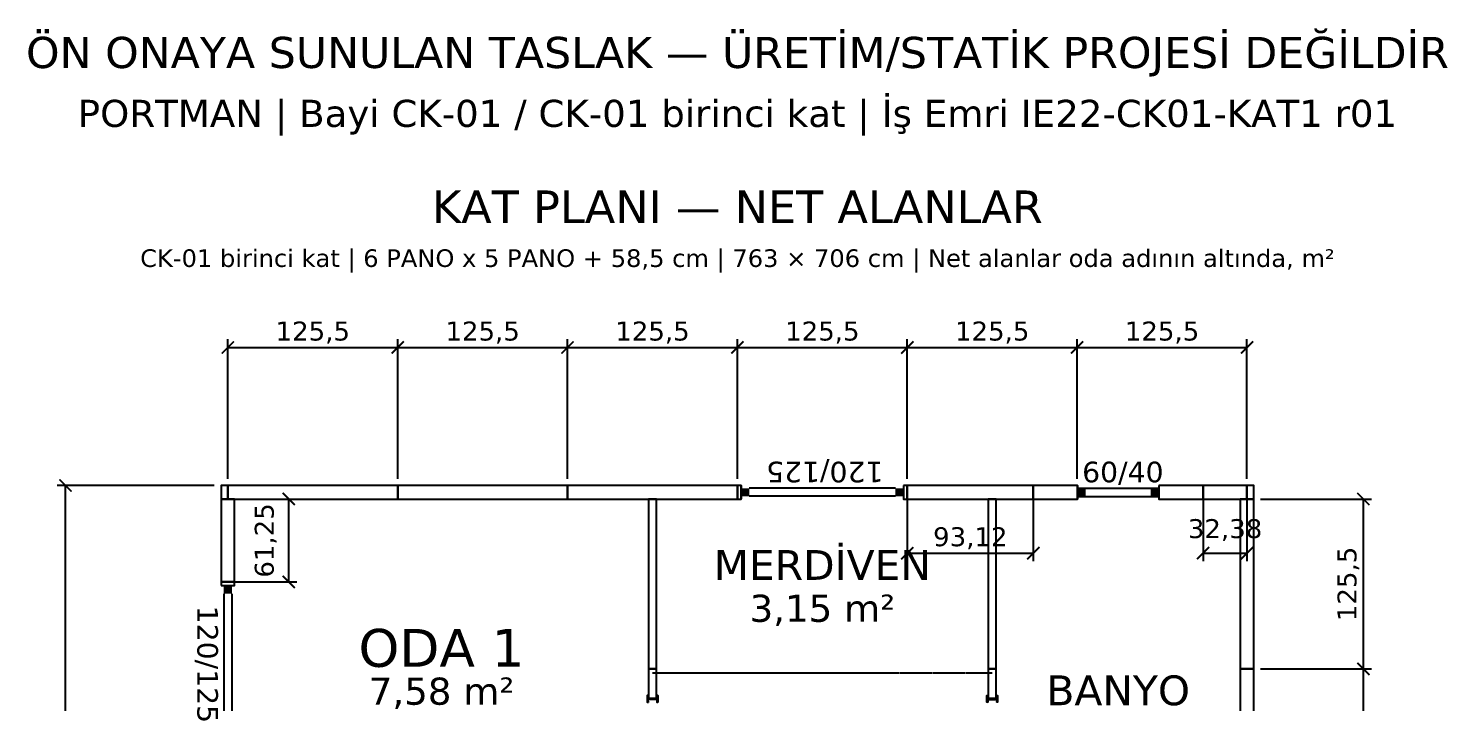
# Model space of a CAD drawing. Header units: centimetres. Extents: x -135 to 4129, y -1176 to 1044.
# Drawn here: x 921 to 1969, y 546 to 1044 of the extents above; entities that cross this region are included whole.
import ezdxf
from ezdxf.enums import TextEntityAlignment as Align

# ---------------------------------------------------------------- set-up
doc = ezdxf.new("R2010")
doc.units = ezdxf.units.CM
doc.linetypes.add('DASHED', pattern=[1.524, 1.27, -0.254])
for name, color, linetype in [('ACIK_SINIR', 8, 'DASHED'), ('DIS_DUVAR_100', 30, 'Continuous'), ('IC_DUVAR_60', 30, 'Continuous'), ('IC_KAPILAR', 7, 'Continuous'), ('KOSE_PROFIL_100', 8, 'Continuous'), ('ODA_ADLARI', 7, 'Continuous'), ('OLCULER', 7, 'Continuous'), ('OZEL_PANEL_OLCU_CM', 3, 'Continuous'), ('PENCERE', 10, 'Continuous'), ('PORTMAN_INFO', 7, 'Continuous')]:
    doc.layers.add(name, color=color, linetype=linetype)
doc.styles.add('PORTMAN', font='DejaVuSans.ttf')
doc.styles.get("Standard").update_dxf_attribs({"font": 'DejaVuSans.ttf'})
doc.dimstyles.new('PORTMAN', dxfattribs={"dimtxt": 14, "dimasz": 9, "dimexe": 6, "dimexo": 5, "dimgap": 4, "dimtad": 1, "dimtxsty": 'PORTMAN', "dimblk": 'ARCHTICK', "dimcen": 2.5, "dimazin": 3, "dimtfac": 0.5, "dimtmove": 2, "dimatfit": 3})

# ---------------------------------------------------------------- blocks, each defined once
blk = doc.blocks.new('BOM_D01_1255p0_DIS_DOLU')
blk.add_lwpolyline([(0, 0), (10, 0), (10, 125.5), (0, 125.5)], close=True)
blk = doc.blocks.new('kaynak-pencere-120x125')
at = {"layer": 'PENCERE', "color": 1}
for p, q in [((53387, 8192.9), (53397, 8192.9)), ((53389, 8186.9), (53389, 8078.9)), ((53395, 8186.9), (53395, 8078.9)), ((53387, 8072.9), (53397, 8072.9))]:
    blk.add_line(p, q, dxfattribs=at)
for points in [[(53389, 8192.9), (53389, 8186.9), (53395, 8192.9), (53395, 8186.9)], [(53389, 8072.9), (53389, 8078.9), (53395, 8072.9), (53395, 8078.9)]]:
    blk.add_solid(points, dxfattribs=at)
at = {"layer": 'PENCERE', "color": 0, "lineweight": 25}
blk.add_text('120/125', height=15.22, rotation=270, dxfattribs=at).set_placement((53369.5, 8178))
blk = doc.blocks.new('BOM_P04_PENCERE_1200x1250')
at = {"layer": 'PENCERE'}
blk.add_blockref('kaynak-pencere-120x125', (0, 0), dxfattribs=at)
blk = doc.blocks.new('BOM_D09_1255p0_DIS_P120x125')
for points in [[(0, 122.75), (10, 122.75), (10, 125.5), (0, 125.5)], [(0, 0), (10, 0), (10, 2.75), (0, 2.75)]]:
    blk.add_lwpolyline(points, close=True)
at = {"layer": 'PENCERE'}
blk.add_blockref('BOM_P04_PENCERE_1200x1250', (-53387.006, -8070.111), dxfattribs=at)
blk = doc.blocks.new('BOM_D10_931p2_DIS_DOLU')
blk.add_lwpolyline([(0, 0), (10, 0), (10, 93.125), (0, 93.125)], close=True)
blk = doc.blocks.new('kaynak-pencere-6040')
at = {"layer": 'PENCERE', "color": 1}
for p, q in [((53375.9, 7992.3), (53385.9, 7992.3)), ((53377.9, 7932.3), (53377.9, 7992.3)), ((53383.9, 7932.3), (53383.9, 7992.3)), ((53375.9, 7932.3), (53385.9, 7932.3))]:
    blk.add_line(p, q, dxfattribs=at)
for points in [[(53377.9, 7992.3), (53377.9, 7986.3), (53383.9, 7992.3), (53383.9, 7986.3)], [(53377.9, 7932.3), (53377.9, 7938.3), (53383.9, 7932.3), (53383.9, 7938.3)]]:
    blk.add_solid(points, dxfattribs=at)
at = {"layer": 'PENCERE', "color": 0, "lineweight": 25}
blk.add_text('60/40', height=15.22, rotation=90, dxfattribs=at).set_placement((53373.5, 7935.6))
blk = doc.blocks.new('BOM_P03_PENCERE_600x400')
at = {"layer": 'PENCERE'}
blk.add_blockref('kaynak-pencere-6040', (0, 0), dxfattribs=at)
blk = doc.blocks.new('BOM_D04_1255p0_DIS_P03')
for points in [[(0, 92.75), (10, 92.75), (10, 125.5), (0, 125.5)], [(0, 0), (10, 0), (10, 32.75), (0, 32.75)]]:
    blk.add_lwpolyline(points, close=True)
at = {"layer": 'PENCERE'}
blk.add_blockref('BOM_P03_PENCERE_600x400', (-53375.862, -7899.528), dxfattribs=at)
blk = doc.blocks.new('BOM_D11_323p8_DIS_DOLU')
blk.add_lwpolyline([(0, 0), (10, 0), (10, 32.375), (0, 32.375)], close=True)
blk = doc.blocks.new('BOM_D14_612p5_DIS_DOLU')
blk.add_lwpolyline([(0, 0), (10, 0), (10, 61.25), (0, 61.25)], close=True)
blk = doc.blocks.new('kaynak-ic-kapi')
at = {"color": 133, "linetype": 'Continuous', "lineweight": 25, "true_color": 0x6ec1dd}
for p, q in [((54247.5, 7919.9), (54248.3, 7919.9)), ((54248.3, 7919.6), (54247.5, 7919.6)), ((54248.6, 7919.9), (54248, 7919)), ((54248.3, 7919.3), (54248, 7919.6)), ((54248.3, 7919.9), (54248.3, 7919.6)), ((54248.3, 7919.3), (54248.6, 7919.3)), ((54248.3, 7919), (54248.6, 7919.3)), ((54249.2, 7919), (54248.6, 7919.9)), ((54248.6, 7919.9), (54248.6, 7919.6)), ((54248.6, 7919.9), (54248.9, 7919.9)), ((54248.6, 7919.6), (54248.9, 7919)), ((54249.2, 7919.9), (54248.9, 7919.6)), ((54248.9, 7919.9), (54249.4, 7919)), ((54249.7, 7919.6), (54248.9, 7919.6)), ((54249.2, 7919), (54248.9, 7919)), ((54249.2, 7919.9), (54249.2, 7919.9)), ((54249.2, 7919), (54249.7, 7919.6)), ((54249.2, 7919), (54249.4, 7919)), ((54250, 7919.9), (54249.4, 7919)), ((54250, 7919.9), (54249.7, 7919.6)), ((54249.7, 7919.3), (54249.7, 7919.6)), ((54249.7, 7919.3), (54250, 7919.3)), ((54249.7, 7919), (54250, 7919.3)), ((54250.6, 7919), (54250, 7919.9)), ((54250, 7919.9), (54250, 7919.9)), ((54250, 7919.9), (54250, 7919.6)), ((54250, 7919.9), (54250.3, 7919.9)), ((54250, 7919.6), (54250.3, 7919)), ((54250.3, 7919.9), (54250.9, 7919)), ((54250.3, 7912.8), (54250.3, 7919)), ((54250.6, 7919.9), (54250.6, 7919.9)), ((54250.6, 7919.9), (54250.6, 7919.6)), ((54251.4, 7919.6), (54250.6, 7919.6)), ((54250.6, 7919), (54250.6, 7919)), ((54250.6, 7919), (54250.9, 7919)), ((54250.9, 7919), (54251.1, 7919.6)), ((54251.7, 7919.9), (54251.1, 7919)), ((54251.4, 7919.3), (54251.1, 7919.6)), ((54251.4, 7919.9), (54251.4, 7919.9)), ((54251.4, 7919.9), (54251.4, 7919.6)), ((54251.7, 7919.9), (54251.4, 7919.6)), ((54251.4, 7919.6), (54252, 7919)), ((54251.4, 7919.3), (54251.7, 7919.3)), ((54251.4, 7919), (54251.7, 7919.3)), ((54252.3, 7919), (54251.7, 7919.9)), ((54251.7, 7919.9), (54252.3, 7919.9)), ((54251.7, 7919.9), (54252, 7919.9)), ((54252, 7919.9), (54252, 7919.9)), ((54252, 7919.9), (54252, 7919.6)), ((54252, 7919.9), (54252.3, 7919)), ((54252.3, 7919.6), (54252, 7919.6)), ((54252, 7919), (54252, 7919)), ((54252, 7919), (54252.3, 7919)), ((54252.3, 7919), (54252.3, 7919)), ((54248.3, 7912.3), (54247.5, 7912.3)), ((54247.5, 7912), (54248.3, 7912)), ((54248.6, 7912), (54248, 7912.8)), ((54248.3, 7912.3), (54248, 7912.3)), ((54248.3, 7912.8), (54248.6, 7912.3)), ((54248.3, 7912.3), (54248.3, 7912)), ((54248.3, 7912.3), (54248.6, 7912.3)), ((54249.2, 7912.8), (54248.6, 7912)), ((54248.6, 7912.3), (54248.9, 7912.8)), ((54249.2, 7912.8), (54248.9, 7912.8)), ((54248.9, 7912), (54249.4, 7912.8)), ((54249.2, 7912), (54248.9, 7912.3)), ((54249.7, 7912.3), (54248.9, 7912.3)), ((54249.2, 7912.8), (54249.4, 7912.8)), ((54249.2, 7912.8), (54249.7, 7912.3)), ((54249.2, 7912), (54249.2, 7912)), ((54250, 7912), (54249.4, 7912.8)), ((54249.7, 7912.8), (54250, 7912.3)), ((54250, 7912), (54249.7, 7912.3)), ((54249.7, 7912.3), (54249.7, 7912.3)), ((54249.7, 7912.3), (54250, 7912.3)), ((54250.6, 7912.8), (54250, 7912)), ((54250, 7912.3), (54250.3, 7912.8)), ((54250, 7912), (54250, 7912.3)), ((54250, 7912), (54250, 7912)), ((54250, 7912), (54250.3, 7912)), ((54250.3, 7912), (54250.9, 7912.8)), ((54250.6, 7912.8), (54250.6, 7912.8)), ((54250.6, 7912.8), (54250.9, 7912.8)), ((54250.6, 7912), (54250.6, 7912.3)), ((54251.4, 7912.3), (54250.6, 7912.3)), ((54250.6, 7912), (54250.6, 7912)), ((54250.9, 7912.8), (54251.1, 7912.3)), ((54251.7, 7912), (54251.1, 7912.8)), ((54251.4, 7912.3), (54251.1, 7912.3)), ((54251.4, 7912.3), (54252, 7912.8)), ((54251.4, 7912.8), (54251.7, 7912.3)), ((54251.4, 7912), (54251.4, 7912.3)), ((54251.7, 7912), (54251.4, 7912.3)), ((54251.4, 7912.3), (54251.7, 7912.3)), ((54251.4, 7912), (54251.4, 7912)), ((54252.3, 7912.8), (54251.7, 7912)), ((54251.7, 7912), (54252.3, 7912)), ((54251.7, 7912), (54252, 7912)), ((54252, 7912.8), (54252, 7912.8)), ((54252, 7912.8), (54252.3, 7912.8)), ((54252, 7912), (54252.3, 7912.8)), ((54252, 7912), (54252, 7912.3)), ((54252.3, 7912.3), (54252, 7912.3)), ((54252, 7912), (54252, 7912)), ((54252.3, 7912.8), (54252.3, 7912.8))]:
    blk.add_line(p, q, dxfattribs=at)
for points in [[(54247.5, 7919), (54247.5, 7919.9), (54252.3, 7919.9), (54252.3, 7919)], [(54248.6, 7919.9), (54250, 7919.9), (54251.4, 7919.9)], [(54248.6, 7912.3), (54248.6, 7912), (54248.9, 7912)], [(54248.6, 7912), (54250, 7912), (54251.4, 7912)]]:
    blk.add_lwpolyline(points, dxfattribs=at)
blk.add_lwpolyline([(54247.5, 7912.8), (54252.3, 7912.8), (54252.3, 7912), (54247.5, 7912)], close=True, dxfattribs=at)
blk = doc.blocks.new('BOM_K01_IC_KAPI_ACIKLIK820')
at = {"layer": 'IC_KAPILAR'}
blk.add_blockref('kaynak-ic-kapi', (0, 0), dxfattribs=at)
blk = doc.blocks.new('BOM_I11_1255p0_IC_K01_SOL_ALT')
blk.add_lwpolyline([(0, 103.75), (6, 103.75), (6, 125.5), (0, 125.5)], close=True)
at = {"layer": 'IC_KAPILAR', "xscale": -1, "rotation": 90}
blk.add_blockref('BOM_K01_IC_KAPI_ACIKLIK820', (7918.93, 54353.219), dxfattribs=at)
blk = doc.blocks.new('BOM_I01_1255p0_IC_DOLU')
blk.add_lwpolyline([(0, 0), (6, 0), (6, 125.5), (0, 125.5)], close=True)
blk = doc.blocks.new('BOM_I11_1255p0_IC_K01_SAG_ALT')
blk.add_lwpolyline([(0, 103.75), (6, 103.75), (6, 125.5), (0, 125.5)], close=True)
at = {"layer": 'IC_KAPILAR', "rotation": 270}
blk.add_blockref('BOM_K01_IC_KAPI_ACIKLIK820', (-7912.93, 54353.219), dxfattribs=at)
blk = doc.blocks.new('BOM_B02_DIS_KOSE_50x100')
blk.add_lwpolyline([(0, 0), (5, 0), (5, 10), (0, 10)], close=True)
blk = doc.blocks.new('_ARCHTICK')
at = {"color": 0, "linetype": 'BYBLOCK', "const_width": 0.15}
blk.add_lwpolyline([(-0.5, -0.5), (0.5, 0.5)], dxfattribs=at)

msp = doc.modelspace()

# ---------------------------------------------------------------- linework, layer by layer
at = {"layer": 'ACIK_SINIR'}
msp.add_line((1381.75, 567.5), (1632.75, 567.5), dxfattribs=at)

# ---------------------------------------------------------------- block references
at = {"layer": 'DIS_DUVAR_100', "rotation": 270}
for name, p in [('BOM_D09_1255p0_DIS_P120x125', (1444.5, 706)), ('BOM_D04_1255p0_DIS_P03', (1663.125, 706)), ('BOM_D01_1255p0_DIS_DOLU', (1068, 706)), ('BOM_D01_1255p0_DIS_DOLU', (1193.5, 706)), ('BOM_D01_1255p0_DIS_DOLU', (1319, 706)), ('BOM_D10_931p2_DIS_DOLU', (1570, 706)), ('BOM_D11_323p8_DIS_DOLU', (1788.625, 706))]:
    msp.add_blockref(name, p, dxfattribs=at)
at = {"layer": 'DIS_DUVAR_100'}
for name, p in [('BOM_D14_612p5_DIS_DOLU', (1063, 634.75)), ('BOM_D01_1255p0_DIS_DOLU', (1816, 570.5)), ('BOM_D09_1255p0_DIS_P120x125', (1063, 509.25)), ('BOM_D01_1255p0_DIS_DOLU', (1816, 445))]:
    msp.add_blockref(name, p, dxfattribs=at)
at = {"layer": 'IC_DUVAR_60'}
for name, p in [('BOM_I01_1255p0_IC_DOLU', (1378.75, 570.5)), ('BOM_I01_1255p0_IC_DOLU', (1629.75, 570.5)), ('BOM_I11_1255p0_IC_K01_SOL_ALT', (1378.75, 445)), ('BOM_I11_1255p0_IC_K01_SAG_ALT', (1629.75, 445))]:
    msp.add_blockref(name, p, dxfattribs=at)
at = {"layer": 'KOSE_PROFIL_100'}
for p in [(1063, 696), (1821, 696)]:
    msp.add_blockref('BOM_B02_DIS_KOSE_50x100', p, dxfattribs=at)

# ---------------------------------------------------------------- texts
at = {"layer": 'ODA_ADLARI', "style": 'PORTMAN'}
for s, height, p in [('KAT PLANI — NET ALANLAR', 24, (1444.5, 912)), ('CK-01 birinci kat | 6 PANO x 5 PANO + 58,5 cm | 763 × 706 cm | Net alanlar oda adının altında, m²', 13, (1444.5, 874)), ('MERDİVEN', 22, (1507.25, 647.25)), ('3,15 m²', 20, (1507.25, 615.25)), ('ODA 1', 28, (1225.875, 586)), ('7,58 m²', 20, (1225.875, 554)), ('BANYO', 22, (1725.875, 554.625))]:
    msp.add_text(s, height=height, dxfattribs=at).set_placement(p, align=Align.MIDDLE_CENTER)
at = {"layer": 'PORTMAN_INFO', "style": 'PORTMAN'}
for s, height, p in [('ÖN ONAYA SUNULAN TASLAK — ÜRETİM/STATİK PROJESİ DEĞİLDİR', 23, (1444.5, 1026)), ('PORTMAN | Bayi CK-01 / CK-01 birinci kat | İş Emri IE22-CK01-KAT1 r01', 20, (1444.5, 981))]:
    msp.add_text(s, height=height, dxfattribs=at).set_placement(p, align=Align.MIDDLE_CENTER)

# ---------------------------------------------------------------- dimensions: what is measured, and where the dimension line sits
at = {"layer": 'OLCULER'}
for base, p1, p2 in [((1068, 808), (1068, 706), (1193.5, 706)), ((1193.5, 808), (1193.5, 706), (1319, 706)), ((1319, 808), (1319, 706), (1444.5, 706)), ((1444.5, 808), (1444.5, 706), (1570, 706)), ((1570, 808), (1570, 706), (1695.5, 706)), ((1695.5, 808), (1695.5, 706), (1821, 706))]:
    msp.add_linear_dim(base=base, p1=p1, p2=p2, dimstyle='PORTMAN', override={"dimtxt": 14, "dimasz": 9, "dimexe": 6, "dimexo": 5, "dimdec": 2, "dimzin": 8, "dimdsep": 44}, dxfattribs=at).render()
for base, p1, p2 in [((948, 0), (1063, 0), (1063, 706)), ((1907, 570.5), (1826, 570.5), (1826, 696)), ((1907, 445), (1826, 445), (1826, 570.5))]:
    msp.add_linear_dim(base=base, p1=p1, p2=p2, angle=90, dimstyle='PORTMAN', override={"dimtxt": 14, "dimasz": 9, "dimexe": 6, "dimexo": 5, "dimdec": 2, "dimzin": 8, "dimdsep": 44}, dxfattribs=at).render()
at = {"layer": 'OZEL_PANEL_OLCU_CM'}
for base, p1, p2 in [((1570, 656), (1570, 706), (1663.125, 706)), ((1788.625, 656), (1788.625, 706), (1821, 706))]:
    msp.add_linear_dim(base=base, p1=p1, p2=p2, dimstyle='PORTMAN', override={"dimtxt": 14, "dimasz": 9, "dimexe": 6, "dimexo": 5, "dimdec": 2, "dimzin": 8, "dimdsep": 44}, dxfattribs=at).render()
msp.add_linear_dim(base=(1113, 634.75), p1=(1063, 634.75), p2=(1063, 696), angle=90, dimstyle='PORTMAN', override={"dimtxt": 14, "dimasz": 9, "dimexe": 6, "dimexo": 5, "dimdec": 2, "dimzin": 8, "dimdsep": 44}, dxfattribs=at).render()

doc.saveas('drawing.dxf')
